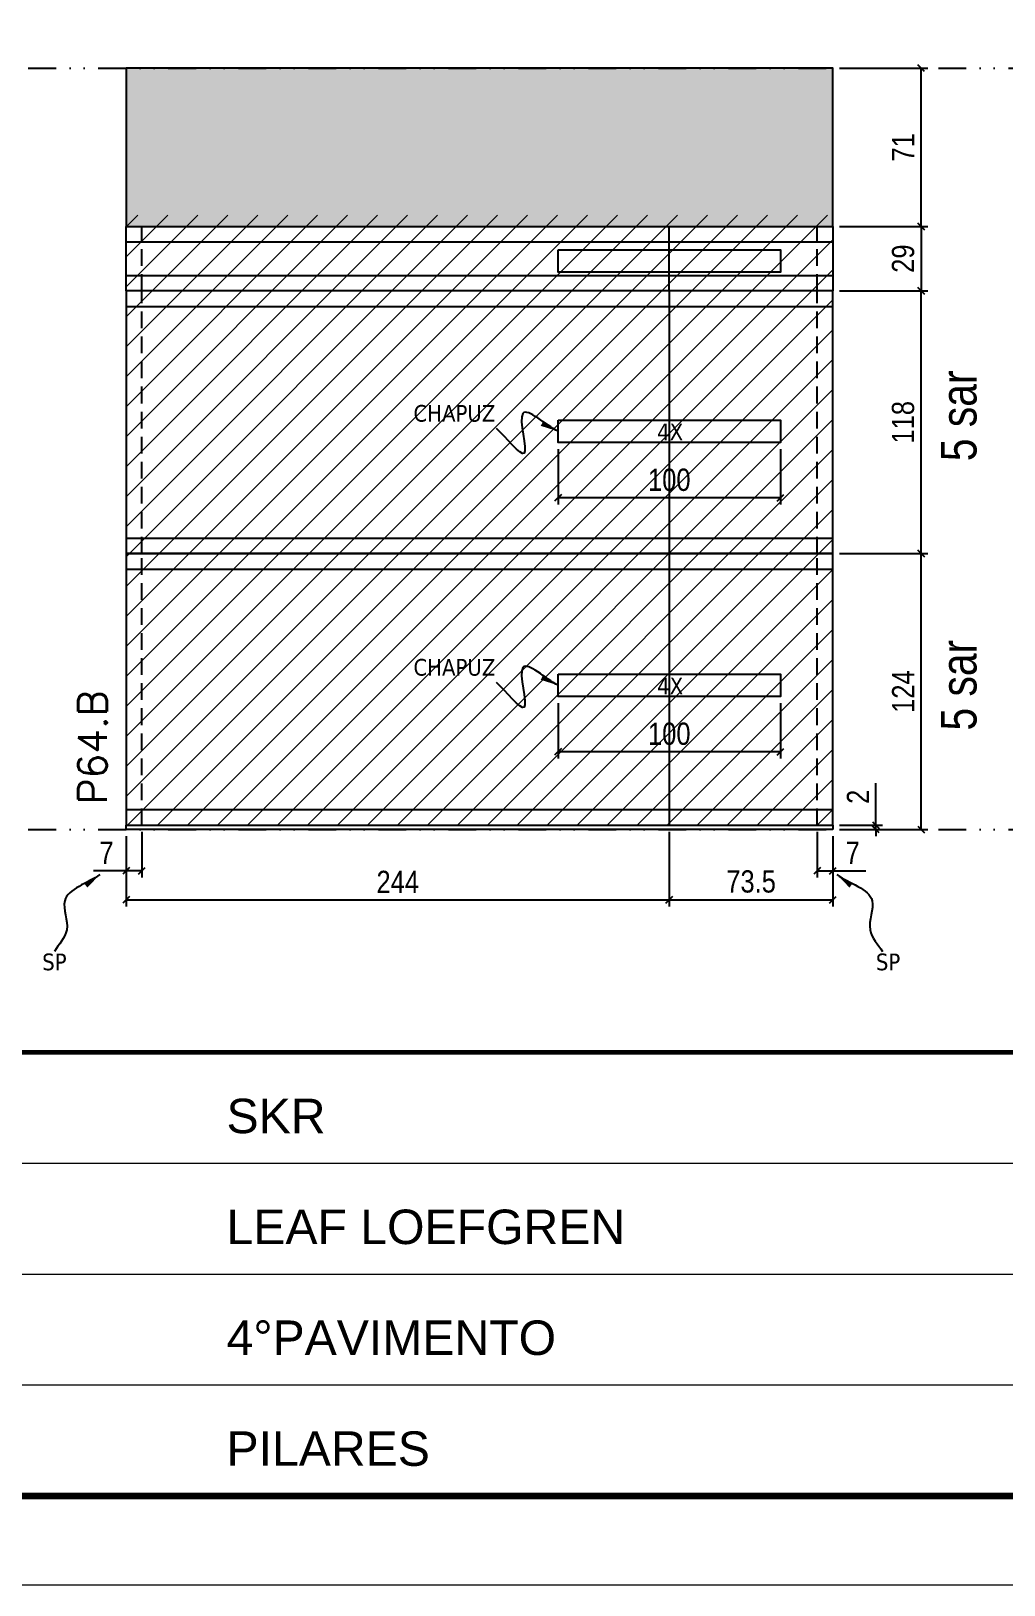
# Model space of a CAD drawing. Extents: x 14400 to 27878, y -21631 to 6985.
# Drawn here: x 19793 to 20230, y 192 to 890 of the extents above; entities that cross this region are included whole.
import ezdxf

# ---------------------------------------------------------------- set-up
doc = ezdxf.new("R2010")
doc.units = 0
for name, pattern in [('CONTINUO', [0]), ('DASHED', [0.75, 0.5, -0.25]), ('DIVIDE2', [0.625, 0.25, -0.125, 0, -0.125, 0, -0.125]), ('HIDDEN', [0.375, 0.25, -0.125])]:
    doc.linetypes.add(name, pattern=pattern)
for name, color, linetype in [('COTA', 241, 'Continuous'), ('NOMENCLATURA', 7, 'Continuous'), ('Nível', 160, 'Continuous'), ('Painéis', 200, 'Continuous'), ('Romaneio', 10, 'Continuous'), ('SARR_2.2x10', 60, 'Continuous'), ('SARR_2.2x7', 40, 'Continuous'), ('Sarrafo de Pressão', 42, 'HIDDEN'), ('texto', 7, 'Continuous')]:
    doc.layers.add(name, color=color, linetype=linetype)
for name, color, linetype, lineweight in [('Folhas', 255, 'Continuous', 9), ('Hachura', 251, 'Continuous', 9), ('SARRAFO DE PRESSAO', 251, 'DASHED', 9), ('Texto Seção', 7, 'Continuous', 15)]:
    doc.layers.add(name, color=color, linetype=linetype, lineweight=lineweight)
doc.styles.add('ARIAL', font='arial.ttf')
doc.styles.add('ARIAL_NARROW', font='ARIALN.TTF', dxfattribs={"height": 0.2})
doc.styles.add('COTA TECNICA', font='techl___.ttf', dxfattribs={"height": 10})
doc.styles.add('COTA TECNICA-50', font='techl___.ttf', dxfattribs={"height": 10})
doc.styles.add('REGUA-120', font='ROMANS.shx', dxfattribs={"height": 15})
doc.styles.get("Standard").update_dxf_attribs({"font": 'arial.ttf'})
doc.dimstyles.new('COTA PAINEL-50', dxfattribs={"dimtxt": 10, "dimasz": 3, "dimexe": 3, "dimexo": 3, "dimgap": 3, "dimtad": 1, "dimdec": 1, "dimzin": 12, "dimdsep": 46, "dimtxsty": 'COTA TECNICA-50', "dimblk1": 'OBLIQUE', "dimblk2": 'OBLIQUE', "dimsah": 1, "dimcen": 0.9, "dimclrd": 4, "dimclre": 4, "dimclrt": 240, "dimadec": 1, "dimazin": 3, "dimtfac": 1, "dimtdec": 1, "dimtmove": 0, "dimatfit": 3, "dimfxl": 1, "dimtolj": 1, "dimtzin": 12, "dimarcsym": 0})
doc.dimstyles.new('PAINEL', dxfattribs={"dimtxt": 10, "dimasz": 3, "dimexe": 3, "dimexo": 3, "dimgap": 3, "dimtad": 1, "dimdec": 1, "dimzin": 12, "dimdsep": 46, "dimtxsty": 'COTA TECNICA', "dimblk1": 'OBLIQUE', "dimblk2": 'OBLIQUE', "dimsah": 1, "dimcen": 0.9, "dimclrd": 4, "dimclre": 4, "dimclrt": 240, "dimadec": 1, "dimazin": 3, "dimtfac": 1, "dimtdec": 1, "dimtmove": 0, "dimatfit": 3, "dimfxl": 1, "dimtolj": 1, "dimtzin": 12, "dimarcsym": 0})
doc.dimstyles.get("Standard").update_dxf_attribs({"dimtxt": 0.18, "dimasz": 0.18, "dimexe": 0.18, "dimexo": 0.0625, "dimgap": 0.09, "dimtad": 0, "dimtih": 1, "dimtoh": 1, "dimdec": 4, "dimzin": 0, "dimdsep": 46, "dimtxsty": 'Standard', "dimcen": 0.09, "dimadec": 0, "dimazin": 0, "dimtfac": 1, "dimtdec": 4, "dimtofl": 0, "dimtmove": 0, "dimatfit": 3, "dimfxl": 1, "dimtolj": 1, "dimtzin": 0, "dimarcsym": 0})

# ---------------------------------------------------------------- blocks, each defined once
blk = doc.blocks.new('9999999999')
at = {"color": 30, "linetype": 'CONTINUO'}
for p, q in [((98564.56, 34379.64), (99583.98, 34379.64)), ((98564.56, 34329.83), (99487.98, 34329.83)), ((98564.56, 34280.02), (99487.98, 34280.02))]:
    blk.add_line(p, q, dxfattribs=at)
at = {"color": 30, "linetype": 'CONTINUO', "const_width": 2}
blk.add_lwpolyline([(99583.98, 34230.21), (99583.98, 34414.45, 0.414214), (99568.98, 34429.45), (98228.98, 34429.45, 0.414214), (98213.98, 34414.45), (98213.98, 34245.21, 0.414214), (98228.98, 34230.21), (99583.98, 34230.21)], format="xyb", dxfattribs=at)
at = {"layer": 'Folhas'}
blk.add_lwpolyline([(98138.98, 34190.21), (99623.98, 34190.21), (99623.98, 35240.21), (98138.98, 35240.21)], close=True, dxfattribs=at)
at = {"layer": 'Folhas', "color": 30, "const_width": 3}
blk.add_lwpolyline([(98213.98, 34230.21), (99583.98, 34230.21), (99583.98, 35200.21), (98213.98, 35200.21)], close=True, dxfattribs=at)
at = {"color": 7, "linetype": 'Continuous', "ltscale": 5, "style": 'ARIAL'}
for s, height, p in [('SKR', 15.483, (98837.68, 34393.13)), ('LEAF LOEFGREN', 15.4829, (98837.68, 34343.32)), ('4°PAVIMENTO', 15.4829, (98837.68, 34293.51)), ('PILARES', 15.483, (98837.68, 34243.7))]:
    blk.add_text(s, height=height, dxfattribs=at).set_placement(p)
blk = doc.blocks.new('_Oblique')
at = {"color": 0, "linetype": 'ByBlock', "lineweight": -2}
blk.add_line((-0.5, -0.5), (0.5, 0.5), dxfattribs=at)
blk = doc.blocks.new('*D1914')
at = {"layer": 'COTA', "color": 4, "lineweight": -2, "transparency": 16777216}
for p, q in [((19835.58, 528.13), (19835.58, 509.62)), ((19842.58, 530.13), (19842.58, 509.62)), ((19835.58, 512.62), (19820.85, 512.62)), ((19842.58, 512.62), (19835.58, 512.62))]:
    blk.add_line(p, q, dxfattribs=at)
at = {"layer": 'Defpoints', "color": 0, "transparency": 16777216}
for p in [(19835.58, 531.13), (19842.58, 533.13), (19835.58, 512.62)]:
    blk.add_point(p, dxfattribs=at)
at = {"layer": 'COTA', "color": 4, "lineweight": -2, "transparency": 16777216, "xscale": 3, "yscale": 3, "zscale": 3, "rotation": 180}
blk.add_blockref('_Oblique', (19835.58, 512.62), dxfattribs=at)
at = {"layer": 'COTA', "color": 4, "lineweight": -2, "transparency": 16777216, "xscale": 3, "yscale": 3, "zscale": 3}
blk.add_blockref('_Oblique', (19842.58, 512.62), dxfattribs=at)
at = {"layer": 'COTA', "color": 240, "transparency": 16777216, "insert": (19826.72, 520.7), "char_height": 10, "attachment_point": 5, "style": 'COTA TECNICA-50'}
blk.add_mtext('\\A1;7', dxfattribs=at)
blk = doc.blocks.new('*D1915')
at = {"layer": 'COTA', "color": 4, "lineweight": -2, "transparency": 16777216}
for p, q in [((20146.08, 530.13), (20146.08, 509.62)), ((20153.08, 528.13), (20153.08, 509.62)), ((20146.08, 512.62), (20153.08, 512.62)), ((20153.08, 512.62), (20167.81, 512.62))]:
    blk.add_line(p, q, dxfattribs=at)
at = {"layer": 'Defpoints', "color": 0, "transparency": 16777216}
for p in [(20146.08, 533.13), (20153.08, 531.13), (20153.08, 512.62)]:
    blk.add_point(p, dxfattribs=at)
at = {"layer": 'COTA', "color": 4, "lineweight": -2, "transparency": 16777216, "xscale": 3, "yscale": 3, "zscale": 3, "rotation": 180}
blk.add_blockref('_Oblique', (20146.08, 512.62), dxfattribs=at)
at = {"layer": 'COTA', "color": 4, "lineweight": -2, "transparency": 16777216, "xscale": 3, "yscale": 3, "zscale": 3}
blk.add_blockref('_Oblique', (20153.08, 512.62), dxfattribs=at)
at = {"layer": 'COTA', "color": 240, "transparency": 16777216, "insert": (20161.95, 520.7), "char_height": 10, "attachment_point": 5, "style": 'COTA TECNICA-50'}
blk.add_mtext('\\A1;7', dxfattribs=at)
blk = doc.blocks.new('*D1916')
at = {"layer": 'Defpoints', "color": 0, "linetype": 'ByBlock', "transparency": 16777216}
for p in [(20153.08, 655.13), (20192.72, 655.13), (20153.08, 531.13)]:
    blk.add_point(p, dxfattribs=at)
at = {"layer": 'Romaneio', "color": 4, "linetype": 'ByBlock', "lineweight": -2, "transparency": 16777216}
for p, q in [((20156.08, 655.13), (20195.72, 655.13)), ((20192.72, 531.13), (20192.72, 655.13)), ((20156.08, 531.13), (20195.72, 531.13))]:
    blk.add_line(p, q, dxfattribs=at)
at = {"layer": 'Romaneio', "color": 4, "linetype": 'ByBlock', "lineweight": -2, "transparency": 16777216, "xscale": 3, "yscale": 3, "zscale": 3}
for p, rotation in [((20192.72, 655.13), 90), ((20192.72, 531.13), 270)]:
    blk.add_blockref('_Oblique', p, dxfattribs=dict(at, rotation=rotation))
at = {"layer": 'Romaneio', "color": 240, "linetype": 'ByBlock', "transparency": 16777216, "insert": (20184.65, 593.13), "char_height": 10, "attachment_point": 5, "rotation": 90, "style": 'COTA TECNICA'}
blk.add_mtext('\\A1;124', dxfattribs=at)
blk = doc.blocks.new('*D1917')
at = {"layer": 'Defpoints', "color": 0, "linetype": 'ByBlock', "transparency": 16777216}
for p in [(20153.08, 655.13), (20192.72, 655.13), (20153.08, 531.13)]:
    blk.add_point(p, dxfattribs=at)
at = {"layer": 'Romaneio', "color": 4, "linetype": 'ByBlock', "lineweight": -2, "transparency": 16777216}
for p, q in [((20156.08, 655.13), (20195.72, 655.13)), ((20192.72, 531.13), (20192.72, 655.13)), ((20156.08, 531.13), (20195.72, 531.13))]:
    blk.add_line(p, q, dxfattribs=at)
at = {"layer": 'Romaneio', "color": 4, "linetype": 'ByBlock', "lineweight": -2, "transparency": 16777216, "xscale": 3, "yscale": 3, "zscale": 3}
for p, rotation in [((20192.72, 655.13), 90), ((20192.72, 531.13), 270)]:
    blk.add_blockref('_Oblique', p, dxfattribs=dict(at, rotation=rotation))
at = {"layer": 'Romaneio', "color": 240, "linetype": 'ByBlock', "transparency": 16777216, "insert": (20184.65, 593.13), "char_height": 10, "attachment_point": 5, "rotation": 90, "style": 'COTA TECNICA'}
blk.add_mtext('\\A1;124', dxfattribs=at)
blk = doc.blocks.new('*D1918')
at = {"layer": 'COTA', "color": 4, "lineweight": -2, "transparency": 16777216}
for p, q in [((20156.08, 773.13), (20195.72, 773.13)), ((20192.72, 655.13), (20192.72, 773.13)), ((20156.08, 655.13), (20195.72, 655.13))]:
    blk.add_line(p, q, dxfattribs=at)
at = {"layer": 'Defpoints', "color": 0, "transparency": 16777216}
for p in [(20153.08, 773.13), (20192.72, 773.13), (20153.08, 655.13)]:
    blk.add_point(p, dxfattribs=at)
at = {"layer": 'COTA', "color": 4, "lineweight": -2, "transparency": 16777216, "xscale": 3, "yscale": 3, "zscale": 3}
for p, rotation in [((20192.72, 773.13), 90), ((20192.72, 655.13), 270)]:
    blk.add_blockref('_Oblique', p, dxfattribs=dict(at, rotation=rotation))
at = {"layer": 'COTA', "color": 240, "transparency": 16777216, "insert": (20184.63, 714.13), "char_height": 10, "attachment_point": 5, "rotation": 90, "style": 'COTA TECNICA-50'}
blk.add_mtext('\\A1;118', dxfattribs=at)
blk = doc.blocks.new('*D1919')
at = {"layer": 'COTA', "color": 4, "lineweight": -2, "transparency": 16777216}
for p, q in [((20172.34, 533.13), (20172.34, 551.94)), ((20156.08, 533.13), (20175.34, 533.13)), ((20156.08, 531.13), (20175.34, 531.13)), ((20172.34, 531.13), (20172.34, 533.13)), ((20172.34, 531.13), (20172.34, 528.13))]:
    blk.add_line(p, q, dxfattribs=at)
at = {"layer": 'Defpoints', "color": 0, "transparency": 16777216}
for p in [(20153.08, 533.13), (20153.08, 531.13), (20172.34, 531.13)]:
    blk.add_point(p, dxfattribs=at)
at = {"layer": 'COTA', "color": 4, "lineweight": -2, "transparency": 16777216, "xscale": 3, "yscale": 3, "zscale": 3}
for p, rotation in [((20172.34, 533.13), 270), ((20172.34, 531.13), 90)]:
    blk.add_blockref('_Oblique', p, dxfattribs=dict(at, rotation=rotation))
at = {"layer": 'COTA', "color": 240, "transparency": 16777216, "insert": (20164.34, 545.88), "char_height": 10, "attachment_point": 5, "rotation": 90, "style": 'COTA TECNICA-50'}
blk.add_mtext('\\A1;2', dxfattribs=at)
blk = doc.blocks.new('*D1920')
at = {"layer": 'COTA', "color": 4, "lineweight": -2, "transparency": 16777216}
for p, q in [((19835.58, 528.13), (19835.58, 496.58)), ((20079.58, 530.13), (20079.58, 496.58)), ((19835.58, 499.58), (20079.58, 499.58))]:
    blk.add_line(p, q, dxfattribs=at)
at = {"layer": 'Defpoints', "color": 0, "transparency": 16777216}
for p in [(19835.58, 531.13), (20079.58, 533.13), (20079.58, 499.58)]:
    blk.add_point(p, dxfattribs=at)
at = {"layer": 'COTA', "color": 4, "lineweight": -2, "transparency": 16777216, "xscale": 3, "yscale": 3, "zscale": 3, "rotation": 180}
blk.add_blockref('_Oblique', (19835.58, 499.58), dxfattribs=at)
at = {"layer": 'COTA', "color": 4, "lineweight": -2, "transparency": 16777216, "xscale": 3, "yscale": 3, "zscale": 3}
blk.add_blockref('_Oblique', (20079.58, 499.58), dxfattribs=at)
at = {"layer": 'COTA', "color": 240, "transparency": 16777216, "insert": (19957.58, 507.65), "char_height": 10, "attachment_point": 5, "style": 'COTA TECNICA-50'}
blk.add_mtext('\\A1;244', dxfattribs=at)
blk = doc.blocks.new('*D1921')
at = {"layer": 'COTA', "color": 4, "lineweight": -2, "transparency": 16777216}
for p, q in [((20079.58, 530.13), (20079.58, 496.58)), ((20153.08, 528.13), (20153.08, 496.58)), ((20079.58, 499.58), (20153.08, 499.58))]:
    blk.add_line(p, q, dxfattribs=at)
at = {"layer": 'Defpoints', "color": 0, "transparency": 16777216}
for p in [(20079.58, 533.13), (20153.08, 531.13), (20153.08, 499.58)]:
    blk.add_point(p, dxfattribs=at)
at = {"layer": 'COTA', "color": 4, "lineweight": -2, "transparency": 16777216, "xscale": 3, "yscale": 3, "zscale": 3, "rotation": 180}
blk.add_blockref('_Oblique', (20079.58, 499.58), dxfattribs=at)
at = {"layer": 'COTA', "color": 4, "lineweight": -2, "transparency": 16777216, "xscale": 3, "yscale": 3, "zscale": 3}
blk.add_blockref('_Oblique', (20153.08, 499.58), dxfattribs=at)
at = {"layer": 'COTA', "color": 240, "transparency": 16777216, "insert": (20116.33, 507.8), "char_height": 10, "attachment_point": 5, "style": 'COTA TECNICA-50'}
blk.add_mtext('\\A1;73.5', dxfattribs=at)
blk = doc.blocks.new('*D1922')
at = {"layer": 'COTA', "color": 4, "linetype": 'ByBlock', "lineweight": -2, "transparency": 16777216}
for p, q in [((20029.58, 587.98), (20029.58, 563.05)), ((20129.58, 587.98), (20129.58, 563.05)), ((20129.58, 566.05), (20029.58, 566.05))]:
    blk.add_line(p, q, dxfattribs=at)
at = {"layer": 'Defpoints', "color": 0, "linetype": 'ByBlock', "transparency": 16777216}
for p in [(20029.58, 590.98), (20129.58, 590.98), (20029.58, 566.05)]:
    blk.add_point(p, dxfattribs=at)
at = {"layer": 'COTA', "color": 4, "linetype": 'ByBlock', "lineweight": -2, "transparency": 16777216, "xscale": 3, "yscale": 3, "zscale": 3, "rotation": 180}
blk.add_blockref('_Oblique', (20029.58, 566.05), dxfattribs=at)
at = {"layer": 'COTA', "color": 4, "linetype": 'ByBlock', "lineweight": -2, "transparency": 16777216, "xscale": 3, "yscale": 3, "zscale": 3}
blk.add_blockref('_Oblique', (20129.58, 566.05), dxfattribs=at)
at = {"layer": 'COTA', "color": 240, "linetype": 'ByBlock', "transparency": 16777216, "insert": (20079.58, 574.15), "char_height": 10, "attachment_point": 5, "style": 'COTA TECNICA'}
blk.add_mtext('\\A1;100', dxfattribs=at)
blk = doc.blocks.new('*D1923')
at = {"layer": 'COTA', "color": 4, "linetype": 'ByBlock', "lineweight": -2, "transparency": 16777216}
for p, q in [((20029.58, 702.06), (20029.58, 677.13)), ((20129.58, 702.06), (20129.58, 677.13)), ((20129.58, 680.13), (20029.58, 680.13))]:
    blk.add_line(p, q, dxfattribs=at)
at = {"layer": 'Defpoints', "color": 0, "linetype": 'ByBlock', "transparency": 16777216}
for p in [(20029.58, 705.06), (20129.58, 705.06), (20029.58, 680.13)]:
    blk.add_point(p, dxfattribs=at)
at = {"layer": 'COTA', "color": 4, "linetype": 'ByBlock', "lineweight": -2, "transparency": 16777216, "xscale": 3, "yscale": 3, "zscale": 3, "rotation": 180}
blk.add_blockref('_Oblique', (20029.58, 680.13), dxfattribs=at)
at = {"layer": 'COTA', "color": 4, "linetype": 'ByBlock', "lineweight": -2, "transparency": 16777216, "xscale": 3, "yscale": 3, "zscale": 3}
blk.add_blockref('_Oblique', (20129.58, 680.13), dxfattribs=at)
at = {"layer": 'COTA', "color": 240, "linetype": 'ByBlock', "transparency": 16777216, "insert": (20079.58, 688.23), "char_height": 10, "attachment_point": 5, "style": 'COTA TECNICA'}
blk.add_mtext('\\A1;100', dxfattribs=at)
blk = doc.blocks.new('*D1924')
at = {"layer": 'COTA', "color": 4, "lineweight": -2, "transparency": 16777216}
for p, q in [((20156.08, 802.13), (20195.72, 802.13)), ((20192.72, 802.13), (20192.72, 773.13)), ((20156.08, 773.13), (20195.72, 773.13))]:
    blk.add_line(p, q, dxfattribs=at)
at = {"layer": 'Defpoints', "color": 0, "transparency": 16777216}
for p in [(20153.08, 802.13), (20153.08, 773.13), (20192.72, 773.13)]:
    blk.add_point(p, dxfattribs=at)
at = {"layer": 'COTA', "color": 4, "lineweight": -2, "transparency": 16777216, "xscale": 3, "yscale": 3, "zscale": 3}
for p, rotation in [((20192.72, 802.13), 90), ((20192.72, 773.13), 270)]:
    blk.add_blockref('_Oblique', p, dxfattribs=dict(at, rotation=rotation))
at = {"layer": 'COTA', "color": 240, "transparency": 16777216, "insert": (20184.64, 787.63), "char_height": 10, "attachment_point": 5, "rotation": 90, "style": 'COTA TECNICA'}
blk.add_mtext('\\A1;29', dxfattribs=at)
blk = doc.blocks.new('*D1926')
at = {"layer": 'COTA', "color": 4, "lineweight": -2, "transparency": 16777216}
for p, q in [((20156.08, 873.13), (20195.72, 873.13)), ((20192.72, 802.13), (20192.72, 873.13)), ((20156.08, 802.13), (20195.72, 802.13))]:
    blk.add_line(p, q, dxfattribs=at)
at = {"layer": 'Defpoints', "color": 0, "transparency": 16777216}
for p in [(20153.08, 873.13), (20192.72, 873.13), (20153.08, 802.13)]:
    blk.add_point(p, dxfattribs=at)
at = {"layer": 'COTA', "color": 4, "lineweight": -2, "transparency": 16777216, "xscale": 3, "yscale": 3, "zscale": 3}
for p, rotation in [((20192.72, 873.13), 90), ((20192.72, 802.13), 270)]:
    blk.add_blockref('_Oblique', p, dxfattribs=dict(at, rotation=rotation))
at = {"layer": 'COTA', "color": 240, "transparency": 16777216, "insert": (20184.65, 837.63), "char_height": 10, "attachment_point": 5, "rotation": 90, "style": 'COTA TECNICA'}
blk.add_mtext('\\A1;71', dxfattribs=at)

msp = doc.modelspace()

# ---------------------------------------------------------------- hatches: boundary and pattern name
at = {"layer": 'COTA'}
h = msp.add_hatch(dxfattribs=at)
h.set_pattern_fill('AR-CONC', color=256, scale=0.03)
h.set_pattern_definition([(50, (0, -5), (5.4655401, -0.4781726), [0.5715, -6.2865]), (355, (0, -5), (-1.0573026, 5.7317054), [0.4572, -5.0292175]), (100.451445, (0.4555, -5.04), (4.4082374, 5.2535326), [0.4857003, -5.3427073]), (46.1842, (0, -3.476), (8.1323712, -1.2612698), [0.85725, -9.42975]), (96.635558, (0.678, -3.581), (7.122124, 7.4227837), [0.7285507, -8.0140682]), (351.18415, (0, -3.476), (7.122124, 7.4227837), [0.685799, -7.543792]), (21, (0.762, -3.857), (4.5484317, -3.0679559), [0.5715, -6.2865]), (326, (0.762, -3.857), (1.8540609, 5.525639), [0.4572, -5.0292]), (71.451445, (1.141, -4.1127), (6.4024926, 2.457683), [0.4857003, -5.3426981]), (37.5, (0, -5), (0.0926581, 2.53665117), [0, -4.96824, 0, -5.1054, 0, -5.04825]), (7.5, (0, -5), (2.00458988, 3.00541724), [0, -2.91084, 0, -4.85394, 0, -1.92405]), (327.5, (-1.6993, -5), (4.06771786, -0.17186232), [0, -1.905, 0, -5.9436, 0, -7.8867]), (317.5, (-2.4613, -5), (4.44387544, 0.7627947), [0, -2.4765, 0, -3.94716, 0, -5.6007])])
h.paths.add_polyline_path([(19835.58, 873.13), (19835.58, 802.13), (20153.08, 802.13), (20153.08, 873.13)])
at = {"layer": 'Hachura', "linetype": 'ByBlock'}
h = msp.add_hatch(dxfattribs=at)
h.set_pattern_fill('ANSI31', color=256, scale=3)
h.paths.add_polyline_path([(19605.77, 873.13), (19361.77, 873.13), (19361.77, 773.13), (19605.77, 773.13)])
h.paths.add_polyline_path([(19605.77, 773.13), (19361.77, 773.13), (19361.77, 655.13), (19605.77, 655.13)])
h.paths.add_polyline_path([(19605.77, 655.13), (19361.77, 655.13), (19361.77, 533.13), (19605.77, 533.13)])
h.paths.add_polyline_path([(19679.27, 655.13), (19605.77, 655.13), (19605.77, 533.13), (19679.27, 533.13)])
h.paths.add_polyline_path([(19679.27, 773.13), (19605.77, 773.13), (19605.77, 655.13), (19679.27, 655.13)])
h.paths.add_polyline_path([(19679.27, 873.13), (19605.77, 873.13), (19605.77, 773.13), (19679.27, 773.13)])
h.paths.add_polyline_path([(20079.58, 655.13), (19835.58, 655.13), (19835.58, 533.13), (20079.58, 533.13)])
h.paths.add_polyline_path([(20079.58, 773.13), (19835.58, 773.13), (19835.58, 655.13), (20079.58, 655.13)])
h.paths.add_polyline_path([(20079.58, 807.13), (19835.58, 807.13), (19835.58, 773.13), (20079.58, 773.13)])
h.paths.add_polyline_path([(20153.08, 807.13), (20079.58, 807.13), (20079.58, 773.13), (20153.08, 773.13)])
h.paths.add_polyline_path([(20153.08, 773.13), (20079.58, 773.13), (20079.58, 655.13), (20153.08, 655.13)])
h.paths.add_polyline_path([(20153.08, 655.13), (20079.58, 655.13), (20079.58, 533.13), (20153.08, 533.13)])

# ---------------------------------------------------------------- linework, layer by layer
at = {"layer": 'COTA'}
msp.add_lwpolyline([(19835.58, 802.13), (20153.08, 802.13), (20153.08, 873.13), (19835.58, 873.13)], close=True, dxfattribs=at)
at = {"layer": 'Nível', "color": 4, "linetype": 'DIVIDE2', "ltscale": 50}
for p, q in [((19256.97, 873.13), (20626.97, 873.13)), ((19256.97, 531.13), (20626.97, 531.13))]:
    msp.add_line(p, q, dxfattribs=at)
at = {"layer": 'Painéis'}
for q in [(20079.58, 802.13), (20079.58, 533.13)]:
    msp.add_line((20079.58, 773.13), q, dxfattribs=at)
for points in [[(19835.58, 802.13), (20153.08, 802.13), (20153.08, 773.13), (19835.58, 773.13)], [(20153.08, 773.13), (19835.58, 773.13), (19835.58, 655.13), (20153.08, 655.13)], [(20153.08, 655.13), (19835.58, 655.13), (19835.58, 533.13), (20153.08, 533.13)], [(20153.08, 531.13), (19835.58, 531.13), (19835.58, 533.13), (20153.08, 533.13)]]:
    msp.add_lwpolyline(points, close=True, dxfattribs=at)
at = {"layer": 'SARR_2.2x10'}
for points in [[(20029.58, 791.63), (20129.58, 791.63), (20129.58, 781.63), (20029.58, 781.63)], [(20029.58, 715.06), (20129.58, 715.06), (20129.58, 705.06), (20029.58, 705.06)], [(20029.58, 600.98), (20129.58, 600.98), (20129.58, 590.98), (20029.58, 590.98)]]:
    msp.add_lwpolyline(points, close=True, dxfattribs=at)
at = {"layer": 'SARR_2.2x7'}
for p, q in [((19835.58, 795.13), (20079.58, 795.13)), ((20079.58, 795.13), (20153.08, 795.13)), ((19835.58, 780.13), (20079.58, 780.13)), ((20079.58, 780.13), (20153.08, 780.13)), ((19835.58, 766.13), (20079.58, 766.13)), ((20079.58, 766.13), (20153.08, 766.13)), ((19835.58, 662.13), (20079.58, 662.13)), ((20079.58, 662.13), (20153.08, 662.13)), ((19835.58, 648.13), (20079.58, 648.13)), ((20079.58, 648.13), (20153.08, 648.13)), ((19835.58, 540.13), (20079.58, 540.13)), ((20079.58, 540.13), (20153.08, 540.13))]:
    msp.add_line(p, q, dxfattribs=at)
at = {"layer": 'Sarrafo de Pressão', "ltscale": 30}
for p, q in [((19842.58, 773.13), (19842.58, 802.13)), ((20146.08, 773.13), (20146.08, 802.13)), ((19842.58, 655.13), (19842.58, 773.13)), ((20146.08, 655.13), (20146.08, 773.13)), ((19842.58, 533.13), (19842.58, 655.13)), ((20146.08, 533.13), (20146.08, 655.13))]:
    msp.add_line(p, q, dxfattribs=at)

# ---------------------------------------------------------------- block references
at = {"layer": 'SARRAFO DE PRESSAO', "color": 6, "linetype": 'ByBlock'}
msp.add_blockref('9999999999', (-78957.01, -33998.35), dxfattribs=at)

# ---------------------------------------------------------------- texts
at = {"layer": 'NOMENCLATURA', "style": 'ARIAL_NARROW'}
for p in [(20217.6, 696.65), (20217.6, 575.65)]:
    msp.add_text('5 sar', height=16, rotation=90, dxfattribs=at).set_placement(p)
at = {"layer": 'texto', "color": 0, "char_height": 7.5, "attachment_point": 5}
for s, insert in [('{\\fTahoma|b0|i0|c0|p34;\\C4;CHAPUZ}', (19983.03, 718.07)), ('{\\fTahoma|b0|i0|c0|p34;\\C4;4X}', (20079.97, 709.76)), ('{\\fTahoma|b0|i0|c0|p34;\\C4;CHAPUZ}', (19983.03, 603.99)), ('{\\fTahoma|b0|i0|c0|p34;\\C4;4X}', (20079.97, 595.69)), ('{\\fTahoma|b0|i0|c0|p34;\\C4;SP}', (19803.33, 471.64)), ('{\\fTahoma|b0|i0|c0|p34;\\C4;SP}', (20177.86, 471.64))]:
    msp.add_mtext(s, dxfattribs=dict(at, insert=insert))
at = {"layer": 'Texto Seção', "insert": (19826.96, 542.39), "char_height": 13, "width": 285.3299, "attachment_point": 7, "rotation": 90, "style": 'REGUA-120'}
msp.add_mtext('P64.B', dxfattribs=at)

# ---------------------------------------------------------------- dimensions: what is measured, and where the dimension line sits
at = {"layer": 'COTA'}
for base, p1, p2, angle, dimstyle, picture, middle in [((20192.72, 873.13), (20153.08, 802.13), (20153.08, 873.13), 90, 'PAINEL', '*D1926', (20184.65, 837.63)), ((20192.72, 773.13), (20153.08, 802.13), (20153.08, 773.13), 90, 'PAINEL', '*D1924', (20184.64, 787.63)), ((20192.72, 773.13), (20153.08, 655.13), (20153.08, 773.13), 90, 'COTA PAINEL-50', '*D1918', (20184.63, 714.13)), ((19835.58, 512.62), (19842.58, 533.13), (19835.58, 531.13), 180, 'COTA PAINEL-50', '*D1914', (19826.72, 520.7))]:
    dim = msp.add_linear_dim(base=base, p1=p1, p2=p2, angle=angle, dimstyle=dimstyle, dxfattribs=at)
    dim.commit()
    dim.dimension.update_dxf_attribs({"geometry": picture, "text_midpoint": middle})
at = {"layer": 'COTA', "linetype": 'ByBlock'}
for base, p1, p2, picture, middle in [((20029.58, 680.13), (20129.58, 705.06), (20029.58, 705.06), '*D1923', (20079.58, 688.23)), ((20029.58, 566.05), (20129.58, 590.98), (20029.58, 590.98), '*D1922', (20079.58, 574.15))]:
    dim = msp.add_linear_dim(base=base, p1=p1, p2=p2, dimstyle='PAINEL', dxfattribs=at)
    dim.commit()
    dim.dimension.update_dxf_attribs({"geometry": picture, "text_midpoint": middle})
at = {"layer": 'COTA'}
dim = msp.add_linear_dim(base=(20172.34, 531.13), p1=(20153.08, 533.13), p2=(20153.08, 531.13), angle=90, dimstyle='COTA PAINEL-50', dxfattribs=at)
dim.commit()
dim.dimension.update_dxf_attribs({"geometry": '*D1919', "text_midpoint": (20172.34, 545.88), "dimtype": 160})
for base, p1, p2, picture, middle in [((20079.58, 499.58), (19835.58, 531.13), (20079.58, 533.13), '*D1920', (19957.58, 507.65)), ((20153.08, 499.58), (20079.58, 533.13), (20153.08, 531.13), '*D1921', (20116.33, 507.8)), ((20153.08, 512.62), (20146.08, 533.13), (20153.08, 531.13), '*D1915', (20161.95, 520.7))]:
    dim = msp.add_linear_dim(base=base, p1=p1, p2=p2, dimstyle='COTA PAINEL-50', dxfattribs=at)
    dim.commit()
    dim.dimension.update_dxf_attribs({"geometry": picture, "text_midpoint": middle})
at = {"layer": 'Romaneio', "linetype": 'ByBlock'}
for picture in ['*D1916', '*D1917']:
    dim = msp.add_aligned_dim(p1=(20153.08, 531.13), p2=(20153.08, 655.13), distance=-39.64, dimstyle='PAINEL', dxfattribs=at)
    dim.commit()
    dim.dimension.update_dxf_attribs({"geometry": picture, "text_midpoint": (20184.65, 593.13)})

# ---------------------------------------------------------------- leaders
at = {"layer": 'COTA', "path_type": 1}
for points in [[(20029.58, 710.06), (20013.8, 718.07), (20014.38, 700.2), (20001.95, 711.34)], [(20029.58, 595.98), (20013.8, 603.99), (20014.38, 586.12), (20001.95, 597.26)], [(19823.75, 510.95), (19807.97, 499.12), (19808.89, 486.11), (19803.34, 476.33)], [(20154.91, 510.95), (20170.7, 499.12), (20169.77, 486.11), (20175.32, 476.33)]]:
    msp.add_leader(points, dimstyle='Standard', override={"dimasz": 8}, dxfattribs=at)

doc.saveas('drawing.dxf')
